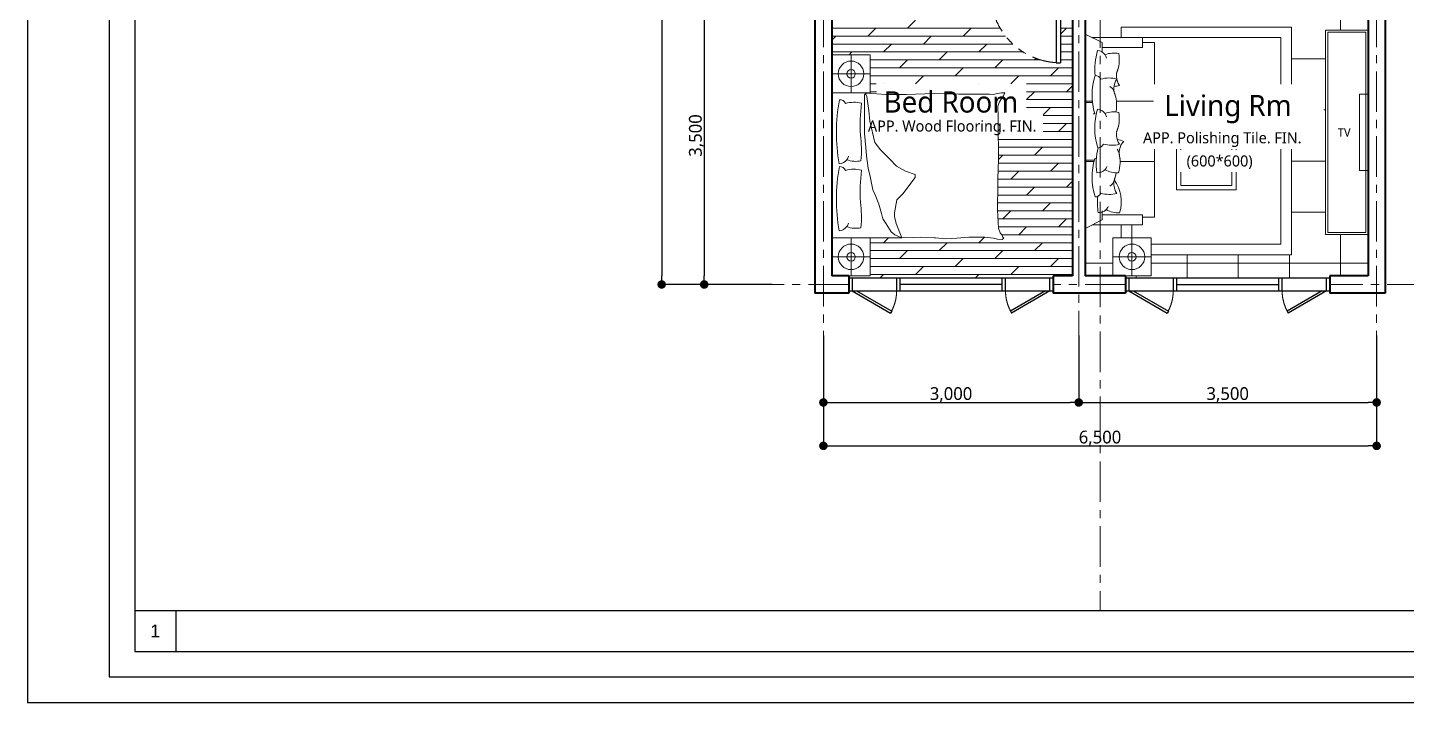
# Model space of a CAD drawing. Header units: millimetres. Extents: x 0 to 25200, y 0 to 17820.
# Drawn here: x 0 to 16200, y 0 to 7928 of the extents above; entities that cross this region are included whole.
import ezdxf

# ---------------------------------------------------------------- set-up
doc = ezdxf.new("R2010")
doc.units = ezdxf.units.MM
doc.header["$LTSCALE"] = 15
doc.linetypes.add('CENTER', pattern=[50.8, 31.75, -6.35, 6.35, -6.35])
doc.linetypes.add('PHANTOM', pattern=[63.5, 31.75, -6.35, 6.35, -6.35, 6.35, -6.35])
for name, color, linetype, lineweight in [('가구', 4, 'Continuous', 20), ('가상선', 6, 'PHANTOM', 9), ('문자', 3, 'Continuous', 20), ('벽체선', 2, 'Continuous', 40), ('벽체중심선', 1, 'CENTER', 9), ('중심선', 1, 'CENTER', 9), ('치수보조선', 7, 'Continuous', 9), ('타일1', 6, 'Continuous', 9), ('타일2', 5, 'Continuous', 9)]:
    doc.layers.add(name, color=color, linetype=linetype, lineweight=lineweight)
doc.layers.add('문-창문', color=4, linetype='Continuous')
doc.layers.add('틀', color=7, linetype='Continuous')
doc.styles.add('H1', font='malgun.ttf', dxfattribs={"height": 150})
doc.styles.get("Standard").update_dxf_attribs({"font": 'arial.ttf'})
doc.dimstyles.new('서현', dxfattribs={"dimtxt": 150, "dimasz": 100, "dimexe": 1.25, "dimexo": 0.625, "dimtad": 1, "dimdec": 4, "dimdsep": 46, "dimlunit": 6, "dimtxsty": 'H1', "dimblk": 'DOT', "dimcen": 2.5, "dimclrd": 256, "dimadec": 0, "dimazin": 0, "dimtfac": 1, "dimtdec": 4, "dimtmove": 0, "dimatfit": 3, "dimfxl": 1, "dimarcsym": 0})

# ---------------------------------------------------------------- blocks, each defined once
blk = doc.blocks.new('_Dot')
at = {"color": 0, "linetype": 'ByBlock', "lineweight": -2}
blk.add_line((-0.5, 0), (-1, 0), dxfattribs=at)
at = {"color": 0, "linetype": 'ByBlock', "const_width": 0.5}
blk.add_lwpolyline([(-0.25, 0, 1), (0.25, 0, 1)], format="xyb", close=True, dxfattribs=at)
blk = doc.blocks.new('*D6')
at = {"layer": 'Defpoints', "color": 0, "transparency": 16777216}
for p in [(8750, 12910), (7450, 4910), (8750, 4910)]:
    blk.add_point(p, dxfattribs=at)
at = {"layer": '치수보조선', "color": 0, "lineweight": -2, "transparency": 16777216}
for p, q in [((8749, 12910), (7449, 12910)), ((8749, 4910), (7449, 4910))]:
    blk.add_line(p, q, dxfattribs=at)
at = {"layer": '치수보조선', "lineweight": -2, "transparency": 16777216}
blk.add_line((7450, 12810), (7450, 5010), dxfattribs=at)
at = {"layer": '치수보조선', "lineweight": -2, "transparency": 16777216, "xscale": 100, "yscale": 100, "zscale": 100}
for p, rotation in [((7450, 12910), 90), ((7450, 4910), 270)]:
    blk.add_blockref('_Dot', p, dxfattribs=dict(at, rotation=rotation))
at = {"layer": '치수보조선', "color": 0, "transparency": 16777216, "insert": (7359, 8910), "char_height": 150, "attachment_point": 5, "rotation": 90, "style": 'H1'}
blk.add_mtext('8,000', dxfattribs=at)
blk = doc.blocks.new('*D10')
at = {"layer": 'Defpoints', "color": 0, "transparency": 16777216}
for p in [(8750, 8410), (7950, 4910), (8750, 4910)]:
    blk.add_point(p, dxfattribs=at)
at = {"layer": '치수보조선', "color": 0, "lineweight": -2, "transparency": 16777216}
for p, q in [((8749, 8410), (7949, 8410)), ((8749, 4910), (7949, 4910))]:
    blk.add_line(p, q, dxfattribs=at)
at = {"layer": '치수보조선', "lineweight": -2, "transparency": 16777216}
blk.add_line((7950, 8310), (7950, 5010), dxfattribs=at)
at = {"layer": '치수보조선', "lineweight": -2, "transparency": 16777216, "xscale": 100, "yscale": 100, "zscale": 100}
for p, rotation in [((7950, 8410), 90), ((7950, 4910), 270)]:
    blk.add_blockref('_Dot', p, dxfattribs=dict(at, rotation=rotation))
at = {"layer": '치수보조선', "color": 0, "transparency": 16777216, "insert": (7859, 6660), "char_height": 150, "attachment_point": 5, "rotation": 90, "style": 'H1'}
blk.add_mtext('3,500', dxfattribs=at)
blk = doc.blocks.new('*D11')
at = {"layer": 'Defpoints', "color": 0, "transparency": 16777216}
for p in [(9350, 4310), (15850, 4310), (15850, 3014)]:
    blk.add_point(p, dxfattribs=at)
at = {"layer": '치수보조선', "color": 0, "lineweight": -2, "transparency": 16777216}
for p, q in [((9350, 4309), (9350, 3013)), ((15850, 4309), (15850, 3013))]:
    blk.add_line(p, q, dxfattribs=at)
at = {"layer": '치수보조선', "lineweight": -2, "transparency": 16777216}
blk.add_line((9450, 3014), (15750, 3014), dxfattribs=at)
at = {"layer": '치수보조선', "lineweight": -2, "transparency": 16777216, "xscale": 100, "yscale": 100, "zscale": 100, "rotation": 180}
blk.add_blockref('_Dot', (9350, 3014), dxfattribs=at)
at = {"layer": '치수보조선', "lineweight": -2, "transparency": 16777216, "xscale": 100, "yscale": 100, "zscale": 100}
blk.add_blockref('_Dot', (15850, 3014), dxfattribs=at)
at = {"layer": '치수보조선', "color": 0, "transparency": 16777216, "insert": (12600, 3104), "char_height": 150, "attachment_point": 5, "style": 'H1'}
blk.add_mtext('6,500', dxfattribs=at)
blk = doc.blocks.new('*D12')
at = {"layer": 'Defpoints', "color": 0, "transparency": 16777216}
for p in [(9350, 4310), (12350, 4310), (12350, 3524)]:
    blk.add_point(p, dxfattribs=at)
at = {"layer": '치수보조선', "color": 0, "lineweight": -2, "transparency": 16777216}
for p, q in [((9350, 4309), (9350, 3523)), ((12350, 4309), (12350, 3523))]:
    blk.add_line(p, q, dxfattribs=at)
at = {"layer": '치수보조선', "lineweight": -2, "transparency": 16777216}
blk.add_line((9450, 3524), (12250, 3524), dxfattribs=at)
at = {"layer": '치수보조선', "lineweight": -2, "transparency": 16777216, "xscale": 100, "yscale": 100, "zscale": 100, "rotation": 180}
blk.add_blockref('_Dot', (9350, 3524), dxfattribs=at)
at = {"layer": '치수보조선', "lineweight": -2, "transparency": 16777216, "xscale": 100, "yscale": 100, "zscale": 100}
blk.add_blockref('_Dot', (12350, 3524), dxfattribs=at)
at = {"layer": '치수보조선', "color": 0, "transparency": 16777216, "insert": (10850, 3615), "char_height": 150, "attachment_point": 5, "style": 'H1'}
blk.add_mtext('3,000', dxfattribs=at)
blk = doc.blocks.new('*D13')
at = {"layer": 'Defpoints', "color": 0, "transparency": 16777216}
for p in [(12350, 4310), (15850, 4310), (15850, 3524)]:
    blk.add_point(p, dxfattribs=at)
at = {"layer": '치수보조선', "color": 0, "lineweight": -2, "transparency": 16777216}
for p, q in [((12350, 4309), (12350, 3523)), ((15850, 4309), (15850, 3523))]:
    blk.add_line(p, q, dxfattribs=at)
at = {"layer": '치수보조선', "lineweight": -2, "transparency": 16777216}
blk.add_line((12450, 3524), (15750, 3524), dxfattribs=at)
at = {"layer": '치수보조선', "lineweight": -2, "transparency": 16777216, "xscale": 100, "yscale": 100, "zscale": 100, "rotation": 180}
blk.add_blockref('_Dot', (12350, 3524), dxfattribs=at)
at = {"layer": '치수보조선', "lineweight": -2, "transparency": 16777216, "xscale": 100, "yscale": 100, "zscale": 100}
blk.add_blockref('_Dot', (15850, 3524), dxfattribs=at)
at = {"layer": '치수보조선', "color": 0, "transparency": 16777216, "insert": (14100, 3615), "char_height": 150, "attachment_point": 5, "style": 'H1'}
blk.add_mtext('3,500', dxfattribs=at)

msp = doc.modelspace()

# ---------------------------------------------------------------- linework, layer by layer
at = {"layer": '가구'}
for p, q in [((15250, 5497.5), (15250, 7897.5)), ((15250, 7897.5), (15750, 7897.5)), ((15750, 7897.5), (15750, 5497.5)), ((9675, 7610), (9675, 7160)), ((9900, 7385), (9450, 7385)), ((9904.17209, 7159.99998), (9450, 7159.99998)), ((9450, 7159.99998), (9450, 5460)), ((9850.62325, 7159.03357), (9833.61125, 7137.78005)), ((9833.61125, 7137.78005), (9833.61125, 6899.74023)), ((9851.17617, 7136.2421), (9838.7361, 7144.53109)), ((9978.21396, 7150.53221), (9850.62325, 7159.03357)), ((9859.46967, 7119.66436), (9851.17617, 7136.2421)), ((10084.53986, 7142.03085), (9978.21396, 7150.53221)), ((10224.88939, 7142.03085), (10084.53986, 7142.03085)), ((10323.92034, 7142.03085), (10224.88939, 7142.03085)), ((10651.40331, 7154.78277), (10323.92034, 7142.03085)), ((10940.6091, 7146.28141), (10651.40331, 7154.78277)), ((11191.3329, 7147.49393), (10940.6091, 7146.28141)), ((11300.11343, 7147.49393), (11191.3329, 7147.49393)), ((11344.54722, 7140.41408), (11300.11343, 7147.49393)), ((11394.1326, 7151.99928), (11344.54722, 7140.41408)), ((11443.07435, 7161.00976), (11394.1326, 7151.99928)), ((11480.42421, 7163.58425), (11443.07435, 7161.00976)), ((11465.23397, 7127.12195), (11480.42421, 7163.58425)), ((14200, 7172.5), (13500, 7172.5)), ((13500, 7172.5), (13500, 6022.5)), ((14200, 6022.5), (14200, 7172.5)), ((15650, 7147.5), (15750, 7147.5)), ((15650, 7147.5), (15650, 6247.5)), ((9884.34982, 6953.886), (9859.46967, 7119.66436)), ((11398.68682, 7006.00786), (11419.952, 7057.01651)), ((11402.93964, 6874.2359), (11398.68682, 7006.00786)), ((11419.952, 7057.01651), (11444.90695, 7097.05441)), ((11444.90695, 7097.05441), (11465.23397, 7127.12195)), ((12792.58187, 7065.4808), (13238.83927, 7065.4808)), ((14150, 7122.5), (13550, 7122.5)), ((13550, 7122.5), (13550, 6072.5)), ((14150, 6072.5), (14150, 7122.5)), ((9833.61125, 6899.74023), (9833.61125, 6684.65195)), ((9896.79026, 6829.55235), (9884.34982, 6953.886)), ((9954.84406, 6576.74031), (9896.79026, 6829.55235)), ((11402.93964, 6661.70017), (11402.93964, 6874.2359)), ((9833.61125, 6684.65195), (9847.0296, 6518.71786)), ((11407.19282, 6525.67742), (11402.93964, 6661.70017)), ((9847.0296, 6518.71786), (9855.3231, 6423.39543)), ((10021.19172, 6493.85113), (9954.84406, 6576.74031)), ((10129.00618, 6381.95072), (10021.19172, 6493.85113)), ((11407.19282, 6376.9025), (11407.19282, 6525.67742)), ((9855.3231, 6423.39543), (9876.05668, 6276.42031)), ((10207.79355, 6301.28704), (10129.00618, 6381.95072)), ((11398.68682, 6149.69585), (11407.19282, 6376.9025)), ((12835.59852, 6354.5192), (13238.83927, 6354.5192)), ((9876.05668, 6276.42031), (9900.93683, 6176.95339)), ((9900.93683, 6176.95339), (9929.96391, 6023.60827)), ((10315.60837, 6243.26459), (10207.79355, 6301.28704)), ((10282.43472, 5973.87481), (10427.56976, 6168.66439)), ((10427.56976, 6201.82012), (10315.60837, 6243.26459)), ((10427.56976, 6168.66439), (10427.56976, 6201.82012)), ((15750, 6247.5), (15650, 6247.5)), ((9929.96391, 6023.60827), (9967.28413, 5944.86358)), ((11398.68682, 5979.66717), (11398.68682, 6149.69585)), ((13500, 6022.5), (14200, 6022.5)), ((13550, 6072.5), (14150, 6072.5)), ((9967.28413, 5944.86358), (10000.45814, 5853.68541)), ((10000.45814, 5853.68541), (10033.63179, 5745.9295)), ((10187.05997, 5750.07399), (10211.94048, 5903.41911)), ((10211.94048, 5903.41911), (10282.43472, 5973.87481)), ((11394.43364, 5894.65307), (11398.68682, 5979.66717)), ((11394.43364, 5784.1344), (11394.43364, 5894.65307)), ((10033.63179, 5745.9295), (10050.21844, 5679.6183)), ((10050.21844, 5679.6183), (10087.53902, 5621.59585)), ((10187.05997, 5708.62952), (10187.05997, 5750.07399)), ((10203.64698, 5625.74034), (10187.05997, 5708.62952)), ((11407.72492, 5571.59737), (11394.43364, 5784.1344)), ((10087.53902, 5621.59585), (10145.59282, 5530.41767)), ((10145.59282, 5530.41767), (10191.20691, 5493.1177)), ((10270.45031, 5460), (10203.64698, 5625.74034)), ((11428.458, 5516.3397), (11407.72492, 5571.59737)), ((11449.72318, 5490.83537), (11428.458, 5516.3397)), ((9450, 5460), (9497.59294, 5460)), ((10270.45031, 5460), (9497.59294, 5460)), ((9675, 5460), (9675, 5010)), ((10191.20691, 5493.1177), (10232.67406, 5472.39522)), ((10232.67406, 5472.39522), (10270.45031, 5460)), ((10270.45031, 5460), (10318.45611, 5465.33104)), ((10318.45611, 5465.33104), (10412.02283, 5461.08024)), ((10412.02283, 5461.08024), (10492.83036, 5465.33104)), ((10492.83036, 5465.33104), (10650.19226, 5456.82968)), ((10650.19226, 5456.82968), (10668.41567, 5456.82968)), ((10668.41567, 5456.82968), (10783.24721, 5448.32832)), ((10783.24721, 5448.32832), (10919.34428, 5452.57888)), ((10919.34428, 5452.57888), (11059.69418, 5465.33104)), ((11059.69418, 5465.33104), (11245.57775, 5465.33104)), ((11245.57775, 5465.33104), (11347.65046, 5452.57888)), ((11347.65046, 5452.57888), (11394.43364, 5444.07752)), ((11394.43364, 5444.07752), (11449.72318, 5439.82672)), ((11458.22918, 5465.33104), (11449.72318, 5490.83537)), ((11449.72318, 5439.82672), (11470.98836, 5452.57888)), ((11470.98836, 5452.57888), (11458.22918, 5465.33104)), ((12975, 5010), (12975, 5460)), ((15750, 5497.5), (15250, 5497.5)), ((9900, 5235), (9450, 5235)), ((13200, 5235), (12750, 5235))]:
    msp.add_line(p, q, dxfattribs=at)
for points in [[(12510.68876, 7047.6908), (12510.68876, 7065.4808), (12425, 7065.4808), (12425, 7851.11683), (12624.7496, 7751.33027), (12624.7496, 7644.06753), (12624.7496, 7751.33027)], [(12507.35295, 7809.97674), (13100.53167, 7809.97674), (13100.53167, 7692.68402), (12624.7496, 7692.68402)], [(13200, 5260), (14850, 5260), (14850, 7935), (12850, 7935), (12850, 7809.97674)], [(13200, 5385), (14725, 5385), (14725, 7810), (12975, 7810), (12975, 7809.97674)], [(13100.53167, 5700.85193), (13238.83927, 5700.85193), (13238.83927, 7751.33038), (13100.53167, 7751.33038)], [(12511.96664, 7047.6908), (12425, 7047.6908), (12425, 6372.3092), (12534.35815, 6372.3092)], [(12529.70106, 6354.5192), (12425, 6354.5192), (12425, 5568.88317), (12624.7496, 5668.66973), (12624.7496, 5775.93247)], [(12507.35295, 5610.02326), (13100.53167, 5610.02326), (13100.53167, 5727.31598), (12624.7496, 5727.31598)], [(12624.7496, 5760.11991), (12624.7496, 5668.66973)], [(12850, 5610.02326), (12850, 5460)], [(12975, 5610.02326), (12975, 5460)]]:
    msp.add_lwpolyline(points, dxfattribs=at)
for points in [[(15725, 5522.5), (15275, 5522.5), (15275, 7872.5), (15725, 7872.5)], [(9450, 7160), (9900, 7160), (9900, 7610), (9450, 7610)], [(9450, 5010), (9900, 5010), (9900, 5460), (9450, 5460)], [(12750, 5010), (13200, 5010), (13200, 5460), (12750, 5460)]]:
    msp.add_lwpolyline(points, close=True, dxfattribs=at)
for centre, radius in [((9675, 7385), 150), ((9675, 7385), 50), ((9675, 5235), 150), ((12975, 5235), 150), ((9675, 5235), 50), ((12975, 5235), 50)]:
    msp.add_circle(centre, radius, dxfattribs=at)
for centre, radius, start, end in [((13307.37869, 7436.51846), 769.26808, 163.208720355, 185.405052053), ((12559.43266, 7534.67597), 124.60301, 36.92504221, 84.715138313), ((12759.78234, 7355.3863), 273.38488, 77.068369392, 111.622448231), ((12394.29949, 7553.81828), 432.051, 338.094072053, 9.057952364), ((12580.12969, 7551.13007), 98.17486, 11.317508517, 36.505058844), ((12990.49453, 7362.73445), 197.61311, 152.138744978, 215.272943751), ((13276.16755, 7135.84035), 769.26808, 162.688116046, 196.791279645), ((12547.85637, 7297.91444), 67.11779, 20.74655215, 95.221685587), ((12707.8139, 7000.4225), 335.64714, 74.422342775, 106.831955965), ((12959.28339, 7209.62436), 197.61311, 144.72705625, 207.861255022), ((12654.23343, 7138.59579), 117.16926, 20.553479258, 57.684847764), ((12739.02504, 7571.93631), 335.64714, 274.19916638, 285.577657225), ((12363.08836, 7018.54053), 432.051, 349.100906576, 21.905927947), ((11580.85987, 6697.33146), 2078.52004, 169.38237662, 190.299785111), ((9544.16452, 7012.05118), 68.53969, 20.746552149, 95.221685596), ((9707.51077, 6708.25683), 342.75787, 74.422342777, 106.831955959), ((11744.8208, 6771.61382), 1963.47686, 172.190100873, 183.117732695), ((13307.37869, 6745.98872), 769.26808, 163.208720355, 197.311883954), ((12559.43266, 6844.14623), 124.60301, 36.92504221, 84.715138313), ((12506.2669, 7037.68284), 124.60301, 275.284861687, 283.159451289), ((12759.78234, 6664.85656), 273.38488, 77.068369392, 111.622448231), ((12580.12969, 6860.60033), 98.17486, 11.317508517, 36.505058844), ((12394.29949, 6863.28854), 432.051, 338.094072053, 9.057952364), ((8474.6482, 6483.90129), 1322.04024, 354.769864002, 7.865699264), ((12990.49453, 6672.20471), 197.61311, 152.138744978, 215.272943751), ((13323.9548, 6334.03753), 769.26808, 166.253362043, 188.333714939), ((12579.06751, 6583.91463), 67.11779, 264.778314413, 339.25344785), ((12739.02504, 6881.40657), 335.64714, 253.168044035, 285.577657225), ((12709.18943, 6428.23513), 117.16926, 12.095914551, 38.333608806), ((12741.86512, 6283.68401), 335.64714, 65.964778068, 79.738216879), ((13021.36865, 6453.62547), 197.61311, 136.269491557, 199.403690318), ((9524.1137, 6452.39699), 127.24275, 275.284861684, 323.074957795), ((9545.2492, 6435.59431), 100.25471, 323.494941164, 348.682491482), ((9728.70782, 6635.48494), 279.17658, 248.377551772, 282.9316306), ((13276.16755, 6168.6129), 769.26808, 163.208720355, 197.311883954), ((12528.22152, 6266.77041), 124.60301, 76.840548711, 84.715138313), ((12403.55319, 6352.30617), 432.051, 342.484482933, 13.448363245), ((11580.85987, 5911.45582), 2078.52004, 169.38237662, 190.299785111), ((9544.16452, 6226.17553), 68.53969, 20.746552149, 95.221685596), ((9707.51077, 5922.38118), 342.75787, 74.422342777, 106.831955959), ((11744.8208, 5985.73818), 1963.47686, 172.190100873, 183.117732695), ((12569.70593, 6346.95304), 124.60301, 266.827296981, 314.617393087), ((12587.75787, 6327.63382), 98.17486, 315.037376465, 340.224926777), ((12794.24619, 6494.82615), 273.38488, 239.919987075, 274.474065897), ((12959.28339, 6094.82889), 197.61311, 152.138744978, 215.272943751), ((12363.08836, 6285.91272), 432.051, 338.094072053, 351.4219721), ((12654.23343, 6165.85746), 117.16926, 302.315152236, 339.446520742), ((12418.86658, 5883.57222), 432.051, 342.484482933, 36.354012363), ((8474.6482, 5698.02564), 1322.04024, 354.769864002, 7.865699264), ((12547.85637, 6006.53881), 67.11779, 264.778314413, 339.25344785), ((13339.26819, 5865.30359), 769.26808, 174.07060536, 188.333714939), ((12707.8139, 6304.03075), 335.64714, 253.168044035, 285.577657225), ((12585.01932, 5878.21909), 124.60301, 266.827296981, 314.617393087), ((12603.07126, 5858.89987), 98.17486, 315.037376465, 340.224926777), ((12809.55958, 6026.0922), 273.38488, 239.919987075, 274.474065897), ((9524.1137, 5666.52134), 127.24275, 275.284861684, 323.074957795), ((9545.2492, 5649.71866), 100.25471, 323.494941164, 348.682491482), ((9728.70782, 5849.60929), 279.17658, 248.377551772, 282.9316306)]:
    msp.add_arc(centre, radius, start, end, dxfattribs=at)
at = {"layer": '가상선'}
for centre, radius, start, end in [((12135, 8335), 820, 180, 266.510675094), ((9705.59087, 4835), 504.40913, 331.94545731, 0), ((11994.40913, 4835), 504.40913, 180, 208.05454269), ((12955.59087, 4835), 504.40913, 331.94545731, 0), ((15244.40913, 4835), 504.40913, 180, 208.05454269)]:
    msp.add_arc(centre, radius, start, end, dxfattribs=at)
at = {"layer": '문-창문'}
for p, q in [((12085, 8335), (12085, 7515)), ((12135, 8335), (12135, 7515)), ((12085, 7515), (12135, 7515)), ((12050, 4985), (9650, 4985)), ((9650, 4985), (9650, 4835)), ((9690, 4985), (9690, 4835)), ((10210, 4985), (10210, 4835)), ((10250, 4985), (10250, 4835)), ((11450, 4910), (10250, 4910)), ((11450, 4835), (11450, 4985)), ((11490, 4835), (11490, 4985)), ((12010, 4835), (12010, 4985)), ((12050, 4835), (12050, 4985)), ((15300, 4985), (12900, 4985)), ((12900, 4985), (12900, 4835)), ((12940, 4985), (12940, 4835)), ((13460, 4985), (13460, 4835)), ((13500, 4985), (13500, 4835)), ((13500, 4910), (14700, 4910)), ((14700, 4835), (14700, 4985)), ((14740, 4835), (14740, 4985)), ((15260, 4835), (15260, 4985)), ((15300, 4835), (15300, 4985)), ((9650, 4835), (12050, 4835)), ((9690, 4835), (10140.33321, 4575)), ((9740, 4835), (10152.83321, 4596.65064)), ((11960, 4835), (11547.16679, 4596.65064)), ((12010, 4835), (11559.66679, 4575)), ((12900, 4835), (15300, 4835)), ((12940, 4835), (13390.33321, 4575)), ((12990, 4835), (13402.83321, 4596.65064)), ((15210, 4835), (14797.16679, 4596.65064)), ((15260, 4835), (14809.66679, 4575)), ((10152.83321, 4596.65064), (10140.33321, 4575)), ((11547.16679, 4596.65064), (11559.66679, 4575)), ((13402.83321, 4596.65064), (13390.33321, 4575)), ((14797.16679, 4596.65064), (14809.66679, 4575))]:
    msp.add_line(p, q, dxfattribs=at)
at = {"layer": '벽체선'}
for p, q in [((9250, 13010), (9250, 4810)), ((15950, 13010), (15950, 4810)), ((15750, 12810), (15750, 5010)), ((12425, 8485), (12425, 5010)), ((9450, 8335), (9450, 5010)), ((12275, 8335), (12275, 5010)), ((9650, 5010), (9450, 5010)), ((9650, 5010), (9650, 4810)), ((12275, 5010), (12050, 5010)), ((12050, 5010), (12050, 4810)), ((12900, 5010), (12425, 5010)), ((12900, 5010), (12900, 4810)), ((15750, 5010), (15300, 5010)), ((15300, 5010), (15300, 4810)), ((9650, 4810), (9250, 4810)), ((12900, 4810), (12050, 4810)), ((15950, 4810), (15300, 4810))]:
    msp.add_line(p, q, dxfattribs=at)
at = {"layer": '벽체중심선'}
for p, q in [((9350, 13510), (9350, 4310)), ((15850, 13510), (15850, 4310)), ((12350, 8410), (12350, 4310)), ((9650, 4910), (8750, 4910)), ((12900, 4910), (12050, 4910)), ((16450, 4910), (15300, 4910))]:
    msp.add_line(p, q, dxfattribs=at)
at = {"layer": '중심선'}
msp.add_line((12600, 17310), (12600, 1080), dxfattribs=at)
at = {"layer": '타일1'}
for p, q in [((15425, 7897.5), (15425, 8385)), ((14850, 7560), (15250, 7560)), ((14850, 6960), (15250, 6960)), ((14850, 6360), (15250, 6360)), ((14850, 5760), (15250, 5760)), ((15425, 5010), (15425, 5497.5)), ((13625, 4985), (13625, 5260)), ((14225, 4985), (14225, 5260)), ((14825, 4985), (14825, 5260)), ((12425, 5160), (12750, 5160)), ((13200, 5160), (15750, 5160)), ((13025, 4985), (13025, 5010))]:
    msp.add_line(p, q, dxfattribs=at)
at = {"layer": '타일2', "linetype": 'Continuous'}
for p, q in [((10337.56449, 7921.54551), (10430.90949, 8014.89051)), ((9450, 7921.545), (11426.86515, 7921.545)), ((9450, 7780.74051), (9497.45975, 7828.20025)), ((9450, 7828.2), (11490.36541, 7828.2)), ((9870.83962, 7828.20038), (9964.18462, 7921.54538)), ((10524.25436, 7734.85564), (10617.59936, 7828.20064)), ((10990.97924, 7828.20076), (11084.32424, 7921.54576)), ((12135, 7852.08229), (12204.46385, 7921.54615)), ((12135, 7921.545), (12275, 7921.545)), ((12135, 7828.2), (12275, 7828.2)), ((9450, 7734.855), (11576.22815, 7734.855)), ((9450, 7641.51), (11697.4253, 7641.51)), ((9652.63924, 7610), (9684.14962, 7641.51038)), ((10057.52949, 7641.51051), (10150.87449, 7734.85551)), ((10710.94424, 7548.16576), (10804.28924, 7641.51076)), ((11177.66911, 7641.51089), (11271.01411, 7734.85589)), ((12135, 7734.855), (12275, 7734.855)), ((12135, 7641.51), (12275, 7641.51)), ((9900, 7548.165), (11904.15225, 7548.165)), ((9900, 7454.82), (12275, 7454.82)), ((10244.21936, 7454.82064), (10337.56436, 7548.16564)), ((10897.63411, 7361.47589), (10990.97911, 7454.82089)), ((11364.35898, 7454.82102), (11457.70398, 7548.16602)), ((11831.08385, 7548.16615), (11849.2989, 7566.38119)), ((12017.77373, 7361.47627), (12111.11873, 7454.82127)), ((12135, 7548.165), (12275, 7548.165)), ((9900, 7361.475), (12275, 7361.475)), ((10430.90924, 7268.13076), (10524.25424, 7361.47576)), ((11551.04885, 7268.13115), (11644.39385, 7361.47615)), ((9900, 7268.13), (9970, 7268.13)), ((9900, 7174.785), (9970, 7174.785)), ((9964.18436, 7174.78564), (9970, 7180.60127)), ((10057.52873, 7268.13), (10057.52936, 7268.13064)), ((11177.66796, 7268.13), (11177.66898, 7268.13102)), ((11737.73873, 7268.13), (12275, 7268.13)), ((11737.73873, 7081.44127), (11831.08373, 7174.78627)), ((11737.73873, 7174.785), (12275, 7174.785)), ((12204.4636, 7174.7864), (12275, 7245.3228)), ((11737.73873, 7081.44), (12275, 7081.44)), ((11737.73873, 6988.095), (12275, 6988.095)), ((11931.89855, 6902.22135), (12017.7736, 6988.0964)), ((11931.89855, 6894.75), (12275, 6894.75)), ((11737.7372, 6708.06), (11737.7386, 6708.0614)), ((11931.89855, 6801.405), (12275, 6801.405)), ((11931.89855, 6708.06), (12275, 6708.06)), ((12111.11847, 6708.06153), (12204.46347, 6801.40653)), ((11404.40878, 6614.715), (12275, 6614.715)), ((11407.19282, 6521.37), (12275, 6521.37)), ((11644.3936, 6614.7164), (11646.81649, 6617.13929)), ((11831.08347, 6428.02653), (11924.42847, 6521.37153)), ((11405.61212, 6334.68), (12275, 6334.68)), ((11407.19282, 6377.51562), (11457.7036, 6428.0264)), ((11407.19282, 6428.025), (12275, 6428.025)), ((12017.77335, 6241.33665), (12111.11835, 6334.68165)), ((11402.11754, 6241.335), (12275, 6241.335)), ((11551.04847, 6147.99153), (11644.39347, 6241.33653)), ((11398.68682, 6147.99), (12275, 6147.99)), ((11398.68682, 6054.645), (12275, 6054.645)), ((11737.73835, 5961.30165), (11831.08335, 6054.64665)), ((12204.46322, 6054.64678), (12275, 6125.18356)), ((11394.43364, 5867.955), (12275, 5867.955)), ((11397.76793, 5961.3), (12275, 5961.3)), ((11924.42822, 5774.61178), (12017.77322, 5867.95678)), ((11395.02926, 5774.61), (12275, 5774.61)), ((11400.86671, 5681.265), (12275, 5681.265)), ((11457.70335, 5681.26665), (11551.04835, 5774.61165)), ((12111.11809, 5587.92191), (12204.46309, 5681.26691)), ((11406.70416, 5587.92), (12275, 5587.92)), ((11644.39322, 5494.57678), (11737.73822, 5587.92178)), ((9900, 5401.23), (12275, 5401.23)), ((10057.52873, 5401.23127), (10116.29745, 5460)), ((10710.94347, 5307.88653), (10804.28847, 5401.23153)), ((11177.66835, 5401.23165), (11241.76774, 5465.33104)), ((11446.60512, 5494.575), (12275, 5494.575)), ((11831.08309, 5307.88691), (11924.42809, 5401.23191)), ((9900, 5307.885), (12275, 5307.885)), ((9900, 5214.54), (12275, 5214.54)), ((10244.2186, 5214.5414), (10337.5636, 5307.8864)), ((10897.63335, 5121.19665), (10990.97835, 5214.54165)), ((11364.35822, 5214.54178), (11457.70322, 5307.88678)), ((12017.77296, 5121.19704), (12111.11796, 5214.54204)), ((9900, 5121.195), (12275, 5121.195)), ((9900, 5027.85), (12275, 5027.85)), ((10014.6772, 4985), (10057.5286, 5027.8514)), ((10430.90847, 5027.85153), (10524.25347, 5121.19653)), ((11134.81644, 4985), (11177.66822, 5027.85178)), ((11551.04809, 5027.85191), (11644.39309, 5121.19691))]:
    msp.add_line(p, q, dxfattribs=at)
at = {"layer": '틀'}
for p, q in [((0, 17820), (0, 0)), ((960, 17610), (960, 300)), ((1260, 17310), (1260, 600)), ((1260, 1080), (21630, 1080)), ((1740, 1080), (1740, 600)), ((1260, 600), (24000, 600)), ((960, 300), (24300, 300)), ((0, 0), (25200, 0))]:
    msp.add_line(p, q, dxfattribs=at)

# ---------------------------------------------------------------- texts
at = {"layer": '문자', "attachment_point": 5, "line_spacing_factor": 0.5, "style": 'H1'}
for s, insert, char_height in [('Bed Room', (10848.16965, 7052.93653), 250), ('APP. Wood Flooring. FIN.', (10864.01272, 6749.8603), 130)]:
    msp.add_mtext_dynamic_manual_height_columns(s, width=2691.6436418, gutter_width=750, heights=[0], dxfattribs=dict(at, insert=insert, char_height=char_height))
at = {"layer": '문자', "insert": (15393.63346, 6745.83003), "char_height": 100, "attachment_point": 1, "style": 'H1'}
msp.add_mtext_dynamic_manual_height_columns('TV', width=263.9347087, gutter_width=750, heights=[0], dxfattribs=at)
at = {"layer": '틀', "insert": (1500, 840), "char_height": 150, "attachment_point": 5}
msp.add_mtext_dynamic_manual_height_columns('1', width=480, gutter_width=750, heights=[475.30198], dxfattribs=at)

# ---------------------------------------------------------------- dimensions: what is measured, and where the dimension line sits
at = {"layer": '치수보조선'}
for base, p1, picture, middle in [((7450, 4910), (8750, 12910), '*D6', (7359.29348, 8910)), ((7950, 4910), (8750, 8410), '*D10', (7859.29348, 6660))]:
    dim = msp.add_linear_dim(base=base, p1=p1, p2=(8750, 4910), angle=90, dimstyle='서현', dxfattribs=at)
    dim.commit()
    dim.dimension.update_dxf_attribs({"geometry": picture, "text_midpoint": middle})
for base, p1, p2, picture, middle in [((15850, 3013.75602), (9350, 4310), (15850, 4310), '*D11', (12600, 3104.46254)), ((12350, 3523.8017), (9350, 4310), (12350, 4310), '*D12', (10850, 3614.50822)), ((15850, 3523.8017), (12350, 4310), (15850, 4310), '*D13', (14100, 3614.50822))]:
    dim = msp.add_linear_dim(base=base, p1=p1, p2=p2, dimstyle='서현', dxfattribs=at)
    dim.commit()
    dim.dimension.update_dxf_attribs({"geometry": picture, "text_midpoint": middle})

# ---------------------------------------------------------------- next in the draw order: texts
at = {"layer": '문자', "insert": (14036.9569, 6611.76576), "char_height": 130, "attachment_point": 5, "line_spacing_factor": 0.923077, "style": 'H1', "bg_fill": 2}
msp.add_mtext_dynamic_manual_height_columns('APP. Polishing Tile. FIN.', width=1959.5046663, gutter_width=750, heights=[0], dxfattribs=at)

# ---------------------------------------------------------------- next in the draw order: texts
at = {"layer": '문자', "insert": (13354.00851, 7137.63226), "char_height": 250, "attachment_point": 1, "style": 'H1', "bg_fill": 2}
msp.add_mtext_dynamic_manual_height_columns('Living Rm', width=1750, gutter_width=750, heights=[0], dxfattribs=at)
at = {"layer": '문자', "insert": (14005.32035, 6346.69901), "char_height": 130, "attachment_point": 5, "line_spacing_factor": 0.923077, "style": 'H1', "bg_fill": 2}
msp.add_mtext_dynamic_manual_height_columns('(600*600)', width=808.3742171, gutter_width=750, heights=[0], dxfattribs=at)

doc.saveas('drawing.dxf')
